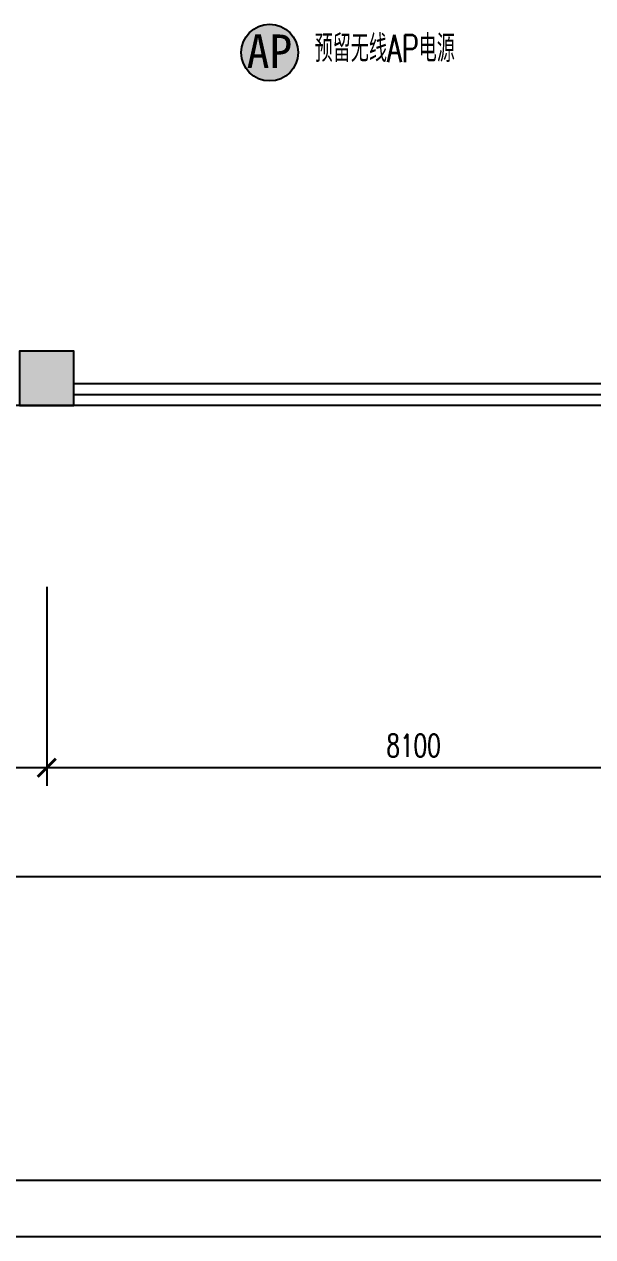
# Model space of a CAD drawing. Extents: x 243000 to 1039751, y -184758 to -16773.
# Drawn here: x 994046 to 1000323, y -101127 to -87730 of the extents above; entities that cross this region are included whole.
import ezdxf
from ezdxf.enums import TextEntityAlignment as Align

# ---------------------------------------------------------------- set-up
doc = ezdxf.new("R2010")
doc.units = 0
doc.header["$LTSCALE"] = 1000
doc.header["$MEASUREMENT"] = 0
doc.layers.get('0').update_dxf_attribs({"linetype": 'CONTINUOUS'})
for name, color, linetype in [('_PAS CABLE TRAY', 7, 'CONTINUOUS'), ('WALL', 7, 'CONTINUOUS'), ('Z-TEXT', 7, 'CONTINUOUS'), ('玻璃线', 5, 'CONTINUOUS'), ('轴线标注', 1, 'CONTINUOUS')]:
    doc.layers.add(name, color=color, linetype=linetype)
doc.styles.add('CHINESE', font='')
doc.styles.add('DIM_FONT', font='romans.shx', dxfattribs={"width": 0.7, "height": 250, "bigfont": 'hztxt.shx'})
doc.styles.add('ROMANS', font='romans.shx', dxfattribs={"width": 0.7, "bigfont": 'hzdxf.shx'})
doc.styles.get('CHINESE').set_extended_font_data('NSimSun')

# ---------------------------------------------------------------- blocks, each defined once
blk = doc.blocks.new('_fzh')
at = {"layer": 'WALL'}
blk.add_hatch(color=7, dxfattribs=at).paths.add_polyline_path([(0.5, 0.5), (-0.5, 0.5), (-0.5, -0.5), (0.5, -0.5)])
at = {"layer": 'WALL', "color": 7}
blk.add_lwpolyline([(-0.5, -0.5), (0.5, -0.5), (0.5, 0.5), (-0.5, 0.5)], close=True, dxfattribs=at)
blk = doc.blocks.new('_ArchTick')
at = {"color": 0, "linetype": 'ByBlock', "const_width": 0.15}
blk.add_lwpolyline([(-0.5, -0.5), (0.5, 0.5)], dxfattribs=at)
blk = doc.blocks.new('ap')
at = {"layer": '_PAS CABLE TRAY', "linetype": 'ByBlock'}
h = blk.add_hatch(color=6, dxfattribs=at)
h.set_gradient(color1=(255, 0, 191), one_color=1, tint=1, name='SPHERICAL')
h.paths.add_polyline_path([(398747, 179710, 1), (398153, 179710, 1)])
at = {"layer": '_PAS CABLE TRAY', "color": 24, "linetype": 'ByBlock'}
blk.add_circle((398450, 179710), 297, dxfattribs=at)
at = {"layer": '_PAS CABLE TRAY', "color": 6, "linetype": 'ByBlock', "insert": (398210, 179900), "char_height": 350, "width": 670, "attachment_point": 1, "style": 'CHINESE'}
blk.add_mtext('{\\fSimSun|b0|i0|c0|p2;\\C4;AP}', dxfattribs=at)
blk = doc.blocks.new('fasdfa')
at = {"color": 4}
for p, q in [((927634, -136065.5), (899892.1, -136065.5)), ((927877.7, -136309.2), (898917, -136309.2))]:
    blk.add_line(p, q, dxfattribs=at)

msp = doc.modelspace()

# ---------------------------------------------------------------- linework, layer by layer
at = {"layer": '玻璃线', "color": 7}
for p, q in [((1002094.4, -91702.4), (994594.4, -91702.4)), ((1002094.4, -91825.5), (994594.4, -91825.5)), ((1002274.4, -91942.5), (978094.4, -91942.5))]:
    msp.add_line(p, q, dxfattribs=at)
at = {"layer": '轴线标注', "color": 1}
for p, q in [((994294.4, -93944.6), (994294.4, -96144.6)), ((994294.4, -93944.6), (994294.4, -96144.6)), ((994494.4, -95944.6), (985994.4, -95944.6)), ((1002594.4, -95944.6), (994094.4, -95944.6)), ((975094.4, -97146.6), (1012194.4, -97146.6))]:
    msp.add_line(p, q, dxfattribs=at)

# ---------------------------------------------------------------- block references
at = {"color": 4, "lineweight": 5, "xscale": 2.547089064726606, "yscale": 2.547089064610191, "zscale": 2.5470890645979}
msp.add_blockref('fasdfa', (-1323636.5, 246064.5), dxfattribs=at)
at = {"layer": '_PAS CABLE TRAY', "color": 6, "linetype": 'ByBlock', "xscale": 1.055999999982305, "yscale": 1.056000000011409, "zscale": 1.056}
msp.add_blockref('ap', (575992, -277816.7), dxfattribs=at)
at = {"layer": 'WALL', "color": 7, "xscale": 600, "yscale": 600, "zscale": 600}
msp.add_blockref('_fzh', (994294.4, -91642.5), dxfattribs=at)
at = {"layer": '轴线标注', "color": 1, "xscale": 200, "yscale": 200, "zscale": 200, "rotation": 180}
msp.add_blockref('_ArchTick', (994294.4, -95944.6), dxfattribs=at)
at = {"layer": '轴线标注', "color": 1, "xscale": 200, "yscale": 200, "zscale": 200}
msp.add_blockref('_ArchTick', (994294.4, -95944.6), dxfattribs=at)

# ---------------------------------------------------------------- texts
at = {"layer": 'Z-TEXT', "color": 3, "style": 'ROMANS', "width": 0.7}
msp.add_text('预留无线AP电源', height=300, dxfattribs=at).set_placement((998026.7, -88146.7), align=Align.CENTER)
at = {"layer": '轴线标注', "color": 1, "insert": (998344.4, -95699.6), "char_height": 250, "attachment_point": 5, "style": 'DIM_FONT'}
msp.add_mtext('\\A1;8100', dxfattribs=at)

doc.saveas('drawing.dxf')
